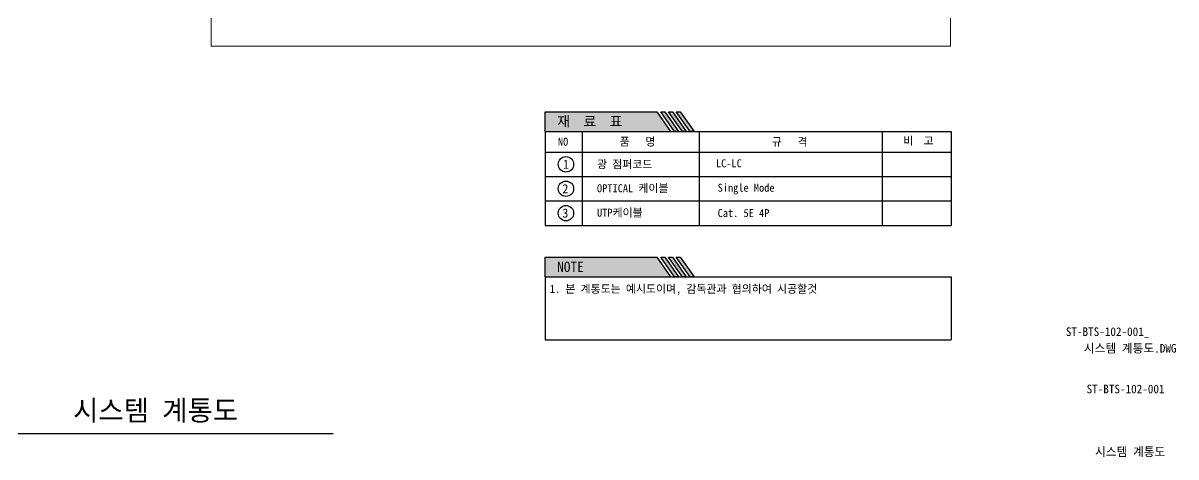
# Model space of a CAD drawing. Extents: x 36 to 402, y 15 to 266.
# Drawn here: x 173.8 to 402.1, y 16.2 to 102 of the extents above; entities that cross this region are included whole.
import ezdxf
from ezdxf.enums import TextEntityAlignment as Align

# ---------------------------------------------------------------- set-up
doc = ezdxf.new("R2010")
doc.units = 0
doc.header["$MEASUREMENT"] = 0
for name, color, linetype in [('0-도로', 7, 'CONTINUOUS'), ('_범례', 7, 'CONTINUOUS'), ('BORD', 7, 'CONTINUOUS'), ('TEXT', 7, 'CONTINUOUS'), ('U-CITY-BORD-TEXT', 7, 'CONTINUOUS')]:
    doc.layers.add(name, color=color, linetype=linetype)
doc.styles.add('HY해드라인M', font='')
doc.styles.add('HY헤드라인M', font='')
doc.styles.get('HY해드라인M').set_extended_font_data('GulimChe')
doc.styles.get('HY헤드라인M').set_extended_font_data('GulimChe')

msp = doc.modelspace()

# ---------------------------------------------------------------- hatches: boundary and pattern name
at = {"layer": '0-도로'}
h = msp.add_hatch(color=52, dxfattribs=at)
h.dxf.hatch_style = 2
h.paths.add_polyline_path([(299.33, 84.4), (277.23, 84.4), (277.23, 80.51), (302.07, 80.51)])
h.paths.add_polyline_path([(300.91, 84.42), (300.13, 84.42), (302.87, 80.51), (303.65, 80.51)])
h.paths.add_polyline_path([(302.43, 84.42), (301.65, 84.42), (304.4, 80.51), (305.18, 80.51)])
h.paths.add_polyline_path([(303.97, 84.42), (303.19, 84.42), (305.93, 80.51), (306.71, 80.51)])
h.paths.add_polyline_path([(278.98, 80.57), (290.03, 80.57), (290.03, 84.33), (278.98, 84.33)], flags=24)
h = msp.add_hatch(color=52, dxfattribs=at)
h.dxf.hatch_style = 2
h.paths.add_polyline_path([(299.33, 55.64), (277.23, 55.64), (277.23, 51.75), (302.07, 51.75)])
h.paths.add_polyline_path([(300.91, 55.66), (300.13, 55.66), (302.87, 51.75), (303.65, 51.75)])
h.paths.add_polyline_path([(302.43, 55.66), (301.65, 55.66), (304.4, 51.75), (305.18, 51.75)])
h.paths.add_polyline_path([(303.97, 55.66), (303.19, 55.66), (305.93, 51.75), (306.71, 51.75)])
h.paths.add_polyline_path([(278.98, 51.81), (290.03, 51.81), (290.03, 55.57), (278.98, 55.57)], flags=24)

# ---------------------------------------------------------------- linework, layer by layer
for points in [[(277.23, 84.4), (299.33, 84.4)], [(277.23, 80.51), (277.23, 84.4)], [(299.33, 84.4), (302.07, 80.51)], [(277.23, 55.64), (299.33, 55.64)], [(277.23, 51.75), (277.23, 55.64)], [(299.33, 55.64), (302.07, 51.75)]]:
    msp.add_lwpolyline(points, dxfattribs=at)
at = {"layer": '0-도로', "color": 7}
for points in [[(300.13, 84.42), (300.91, 84.42), (303.65, 80.51), (302.87, 80.51), (300.13, 84.42)], [(301.65, 84.42), (302.43, 84.42), (305.18, 80.51), (304.4, 80.51), (301.65, 84.42)], [(303.19, 84.42), (303.97, 84.42), (306.71, 80.51), (305.93, 80.51), (303.19, 84.42)], [(300.13, 55.66), (300.91, 55.66), (303.65, 51.75), (302.87, 51.75), (300.13, 55.66)], [(301.65, 55.66), (302.43, 55.66), (305.18, 51.75), (304.4, 51.75), (301.65, 55.66)], [(303.19, 55.66), (303.97, 55.66), (306.71, 51.75), (305.93, 51.75), (303.19, 55.66)]]:
    msp.add_lwpolyline(points, dxfattribs=at)
at = {"layer": '_범례'}
for p, q in [((277.23, 80.51), (357.61, 80.51)), ((277.23, 80.51), (277.23, 61.95)), ((284.57, 80.51), (284.57, 61.95)), ((307.73, 80.51), (307.73, 61.95)), ((343.95, 80.51), (343.95, 61.95)), ((357.61, 80.51), (357.61, 61.95)), ((277.23, 76.43), (357.61, 76.43)), ((277.23, 71.6), (357.61, 71.6)), ((277.23, 66.78), (357.61, 66.78)), ((277.23, 61.95), (357.61, 61.95)), ((277.23, 51.75), (357.61, 51.75)), ((277.23, 51.75), (277.23, 39.33)), ((357.61, 51.75), (357.61, 39.33)), ((277.23, 39.33), (357.61, 39.33))]:
    msp.add_line(p, q, dxfattribs=at)
for centre in [(281.35, 74.02), (281.35, 69.19), (281.35, 64.36)]:
    msp.add_circle(centre, 1.52, dxfattribs=at)
at = {"layer": 'BORD'}
msp.add_line((157.73, 20.82), (235.24, 20.82), dxfattribs=at)
at = {"layer": 'U-CITY-BORD-TEXT', "const_width": 0.165}
msp.add_lwpolyline([(357.5, 141.57), (357.5, 97.39), (211.09, 97.39), (211.09, 141.57), (357.5, 141.57)], close=True, dxfattribs=at)

# ---------------------------------------------------------------- texts
at = {"layer": '0-도로', "color": 7, "true_color": 0xffffff, "style": 'HY해드라인M'}
for s, p in [('재  료  표', (279.61, 81.49)), ('NOTE', (279.61, 52.73))]:
    msp.add_text(s, height=2.037, dxfattribs=at).set_placement(p)
at = {"layer": '_범례', "style": 'HY해드라인M'}
for s, height, p in [('NO', 1.584, (279.75, 77.7)), ('품   명', 1.584, (292, 77.7)), ('규   격', 1.584, (322.13, 77.69)), ('비  고', 1.584, (348.13, 77.88)), ('1', 1.81, (280.77, 73.13)), (' 광 점퍼코드', 1.584, (286.47, 73.24)), ('LC-LC', 1.584, (311.05, 73.43)), ('2', 1.81, (280.64, 68.28)), (' OPTICAL 케이블', 1.5842, (286.47, 68.5)), (' Single Mode', 1.5842, (310.36, 68.6)), ('3', 1.81, (280.64, 63.48)), (' UTP케이블', 1.584, (286.47, 63.67)), (' Cat. 5E 4P', 1.5842, (310.36, 63.59)), ('1. 본 계통도는 예시도이며, 감독관과 협의하여 시공할것', 1.5842, (278.15, 48.6))]:
    msp.add_text(s, height=height, dxfattribs=at).set_placement(p)
at = {"layer": 'TEXT', "style": 'HY헤드라인M'}
for s, height, p in [('ST-BTS-102-001_', 1.7054, (388.6, 40.77)), ('시스템 계통도.DWG', 1.7054, (393.07, 37.68)), ('ST-BTS-102-001', 1.7054, (392.16, 29.59)), ('시스템 계통도', 1.705, (393.07, 17.21))]:
    msp.add_text(s, height=height, dxfattribs=at).set_placement(p, align=Align.MIDDLE)
msp.add_text('시스템 계통도', height=4, dxfattribs=at).set_placement((183.74, 23.34))

doc.saveas('drawing.dxf')
